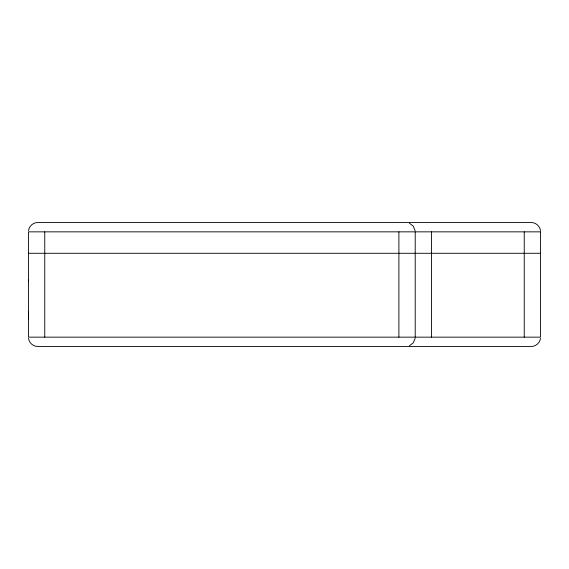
<?xml version="1.0" encoding="UTF-8"?>
<svg xmlns="http://www.w3.org/2000/svg" width="569" height="569" viewBox="0 0 569 569"><rect width="100%" height="100%" fill="white"/><g stroke="black" fill="none" stroke-linecap="round" stroke-linejoin="round"><path stroke-width="0.85" d="M28.45 319.451L28.45 311.293M28.45 280.908L28.45 279.642M28.528 230.63C29.047 226.121 33.23 222.451 37.767 222.529L531.233 222.529C535.77 222.451 539.953 226.121 540.472 230.63M415.121 338.37L413.279 342.83L409.452 345.767M540.472 338.37C539.953 342.879 535.77 346.549 531.233 346.471L37.767 346.471C33.23 346.549 29.047 342.879 28.528 338.37M28.45 253.283L540.55 253.283M409.452 223.233L413.279 226.17L415.121 230.63M524.241 231.846L524.241 337.154M431.515 231.846L431.515 337.154M415.206 231.846L415.206 337.154M398.897 231.846L398.897 337.154M44.759 231.846L44.759 337.154M540.55 231.846L28.45 231.846L28.45 337.154L540.55 337.154L540.55 231.846"/></g></svg>
